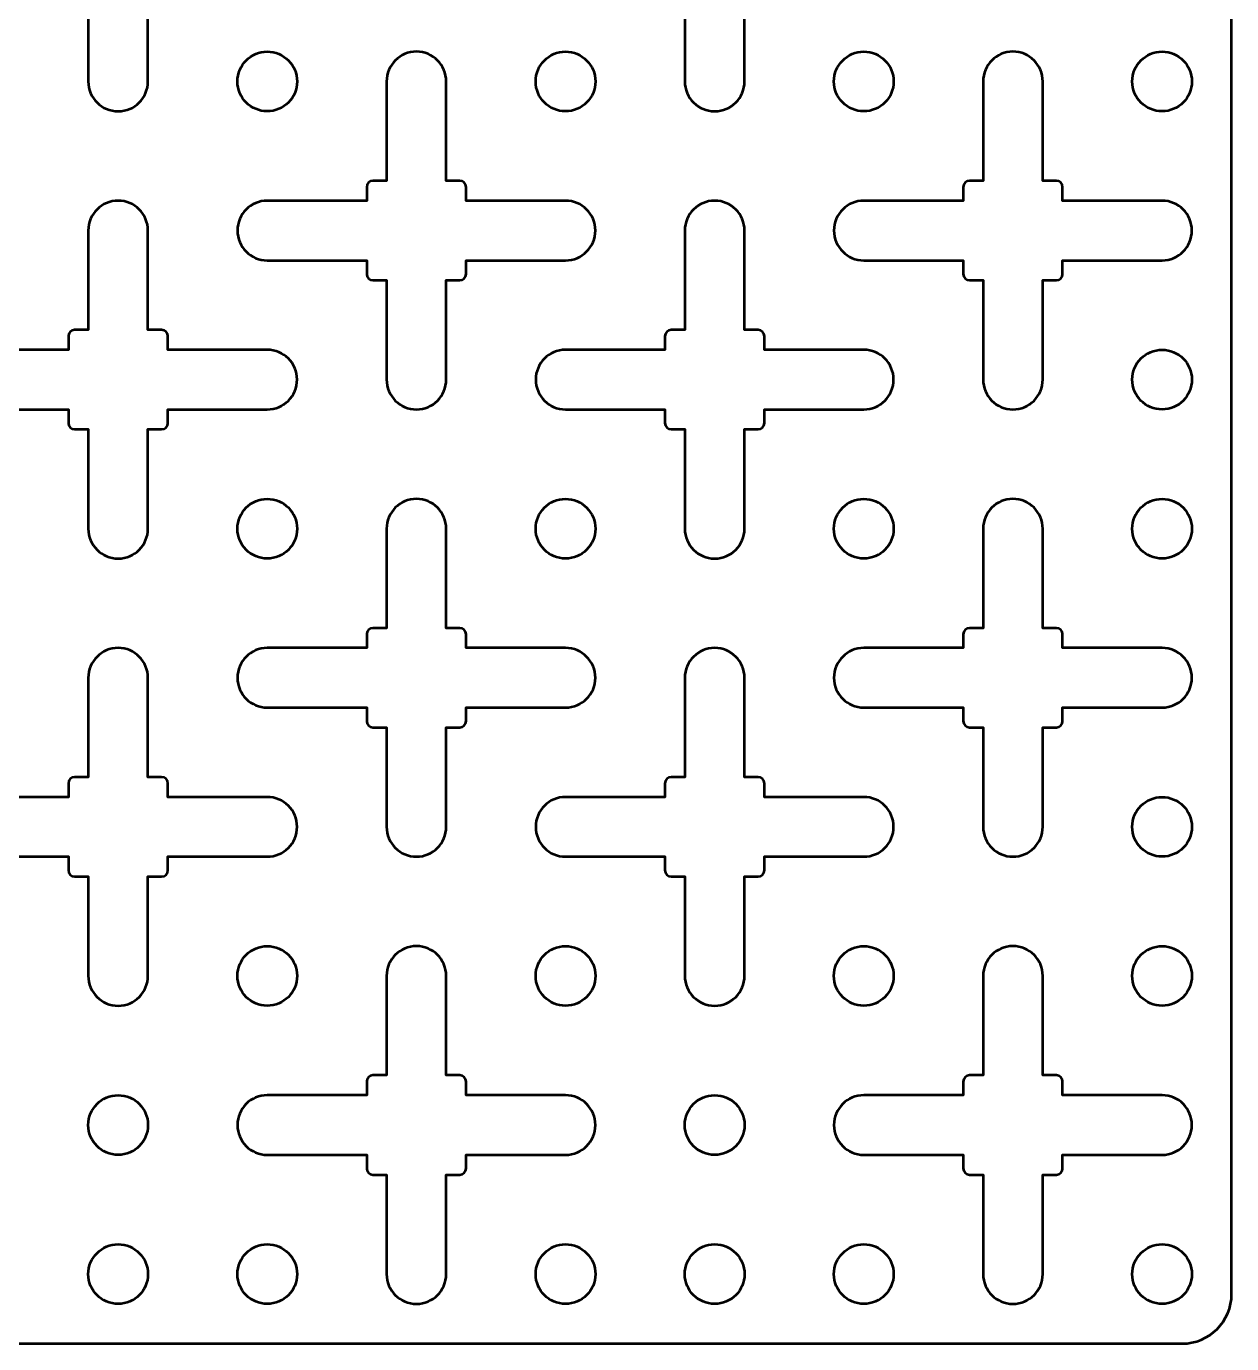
# Model space of a CAD drawing. Header units: centimetres. Extents: x -24.7 to 24.7, y -24.7 to 24.7.
# Drawn here: x 12.58 to 24.7, y -24.7 to -11.45 of the extents above; entities that cross this region are included whole.
import ezdxf

# ---------------------------------------------------------------- set-up
doc = ezdxf.new("R2010")
doc.units = ezdxf.units.CM
doc.header["$MEASUREMENT"] = 0
doc.layers.add('Layer 1', color=7, linetype='Continuous')

msp = doc.modelspace()

# ---------------------------------------------------------------- linework, layer by layer
at = {"layer": 'Layer 1', "lineweight": 53}
for centre in [(15.00001, -12.00001), (18.00001, -12.00001), (21.00001, -12.00001), (24.00001, -12.00001), (24.00001, -15.00001), (15.00001, -16.50001), (18.00001, -16.50001), (21.00001, -16.50001), (24.00001, -16.50001), (24.00001, -19.50001), (15.00001, -21.00001), (18.00001, -21.00001), (21.00001, -21.00001), (24.00001, -21.00001), (13.50001, -22.50001), (19.50001, -22.50001), (13.50001, -24.00001), (15.00001, -24.00001), (18.00001, -24.00001), (19.50001, -24.00001), (21.00001, -24.00001), (24.00001, -24.00001)]:
    msp.add_ellipse(centre, major_axis=(0, 0.30001), ratio=1, dxfattribs=at)
for points, knots in [([(-24.7, -24.2), (-24.7, -24.2), (-24.7, 24.2), (-24.7, 24.2), (-24.7, 24.2), (-24.7, 24.47614), (-24.47614, 24.7), (-24.2, 24.7), (-24.2, 24.7), (-24.2, 24.7), (24.2, 24.7), (24.2, 24.7), (24.2, 24.7), (24.47614, 24.7), (24.7, 24.47614), (24.7, 24.2), (24.7, 24.2), (24.7, 24.2), (24.7, -24.2), (24.7, -24.2), (24.7, -24.2), (24.7, -24.47614), (24.47614, -24.7), (24.2, -24.7), (24.2, -24.7), (24.2, -24.7), (-24.2, -24.7), (-24.2, -24.7), (-24.2, -24.7), (-24.47614, -24.7), (-24.7, -24.47614), (-24.7, -24.2)], [0, 0, 0, 0, 0.11111111, 0.11111111, 0.11111111, 0.11111111, 0.22222222, 0.22222222, 0.22222222, 0.22222222, 0.33333333, 0.33333333, 0.33333333, 0.33333333, 0.44444444, 0.44444444, 0.44444444, 0.44444444, 0.55555556, 0.55555556, 0.55555556, 0.55555556, 0.66666667, 0.66666667, 0.66666667, 0.66666667, 0.77777778, 0.77777778, 0.77777778, 0.77777778, 1, 1, 1, 1]), ([(13.2, -12), (13.2, -12), (13.2, -10.99998), (13.2, -10.99998), (13.2, -10.99998), (13.2, -10.99998), (13.0625, -10.99998), (13.0625, -10.99998), (13.0625, -10.99998), (13.02798, -10.99998), (13, -10.97199), (13, -10.93748), (13, -10.93748), (13, -10.93748), (13, -10.8), (13, -10.8), (13, -10.8), (13, -10.8), (12, -10.8), (12, -10.8), (12, -10.8), (11.83431, -10.8), (11.7, -10.66569), (11.7, -10.5), (11.7, -10.5), (11.7, -10.33431), (11.83431, -10.2), (12, -10.2), (12, -10.2), (12, -10.2), (13, -10.2), (13, -10.2), (13, -10.2), (13, -10.2), (13, -10.06252), (13, -10.06252), (13, -10.06252), (13, -10.02801), (13.02798, -10.00002), (13.0625, -10.00002), (13.0625, -10.00002), (13.0625, -10.00002), (13.2, -10.00002), (13.2, -10.00002), (13.2, -10.00002), (13.2, -10.00002), (13.2, -9), (13.2, -9), (13.2, -9), (13.2, -8.83431), (13.33431, -8.7), (13.5, -8.7), (13.5, -8.7), (13.66569, -8.7), (13.8, -8.83431), (13.8, -9), (13.8, -9), (13.8, -9), (13.8, -10.00002), (13.8, -10.00002), (13.8, -10.00002), (13.8, -10.00002), (13.9375, -10.00002), (13.9375, -10.00002), (13.9375, -10.00002), (13.97202, -10.00002), (14, -10.02801), (14, -10.06252), (14, -10.06252), (14, -10.06252), (14, -10.2), (14, -10.2), (14, -10.2), (14, -10.2), (15, -10.2), (15, -10.2), (15, -10.2), (15.16569, -10.2), (15.3, -10.33431), (15.3, -10.5), (15.3, -10.5), (15.3, -10.66569), (15.16569, -10.8), (15, -10.8), (15, -10.8), (15, -10.8), (14, -10.8), (14, -10.8), (14, -10.8), (14, -10.8), (14, -10.93748), (14, -10.93748), (14, -10.93748), (14, -10.97199), (13.97202, -10.99998), (13.9375, -10.99998), (13.9375, -10.99998), (13.9375, -10.99998), (13.8, -10.99998), (13.8, -10.99998), (13.8, -10.99998), (13.8, -10.99998), (13.8, -12), (13.8, -12), (13.8, -12), (13.8, -12.16569), (13.66569, -12.3), (13.5, -12.3), (13.5, -12.3), (13.33431, -12.3), (13.2, -12.16569), (13.2, -12)], [0, 0, 0, 0, 0.03448276, 0.03448276, 0.03448276, 0.03448276, 0.06896552, 0.06896552, 0.06896552, 0.06896552, 0.10344828, 0.10344828, 0.10344828, 0.10344828, 0.13793103, 0.13793103, 0.13793103, 0.13793103, 0.17241379, 0.17241379, 0.17241379, 0.17241379, 0.20689655, 0.20689655, 0.20689655, 0.20689655, 0.24137931, 0.24137931, 0.24137931, 0.24137931, 0.27586207, 0.27586207, 0.27586207, 0.27586207, 0.31034483, 0.31034483, 0.31034483, 0.31034483, 0.34482759, 0.34482759, 0.34482759, 0.34482759, 0.37931034, 0.37931034, 0.37931034, 0.37931034, 0.4137931, 0.4137931, 0.4137931, 0.4137931, 0.44827586, 0.44827586, 0.44827586, 0.44827586, 0.48275862, 0.48275862, 0.48275862, 0.48275862, 0.51724138, 0.51724138, 0.51724138, 0.51724138, 0.55172414, 0.55172414, 0.55172414, 0.55172414, 0.5862069, 0.5862069, 0.5862069, 0.5862069, 0.62068966, 0.62068966, 0.62068966, 0.62068966, 0.65517241, 0.65517241, 0.65517241, 0.65517241, 0.68965517, 0.68965517, 0.68965517, 0.68965517, 0.72413793, 0.72413793, 0.72413793, 0.72413793, 0.75862069, 0.75862069, 0.75862069, 0.75862069, 0.79310345, 0.79310345, 0.79310345, 0.79310345, 0.82758621, 0.82758621, 0.82758621, 0.82758621, 0.86206897, 0.86206897, 0.86206897, 0.86206897, 0.89655172, 0.89655172, 0.89655172, 0.89655172, 0.93103448, 0.93103448, 0.93103448, 0.93103448, 1, 1, 1, 1]), ([(19.2, -12), (19.2, -12), (19.2, -10.99998), (19.2, -10.99998), (19.2, -10.99998), (19.2, -10.99998), (19.0625, -10.99998), (19.0625, -10.99998), (19.0625, -10.99998), (19.02798, -10.99998), (19, -10.97199), (19, -10.93748), (19, -10.93748), (19, -10.93748), (19, -10.8), (19, -10.8), (19, -10.8), (19, -10.8), (18, -10.8), (18, -10.8), (18, -10.8), (17.83431, -10.8), (17.7, -10.66569), (17.7, -10.5), (17.7, -10.5), (17.7, -10.33431), (17.83431, -10.2), (18, -10.2), (18, -10.2), (18, -10.2), (19, -10.2), (19, -10.2), (19, -10.2), (19, -10.2), (19, -10.06252), (19, -10.06252), (19, -10.06252), (19, -10.02801), (19.02798, -10.00002), (19.0625, -10.00002), (19.0625, -10.00002), (19.0625, -10.00002), (19.2, -10.00002), (19.2, -10.00002), (19.2, -10.00002), (19.2, -10.00002), (19.2, -9), (19.2, -9), (19.2, -9), (19.2, -8.83431), (19.33431, -8.7), (19.5, -8.7), (19.5, -8.7), (19.66569, -8.7), (19.8, -8.83431), (19.8, -9), (19.8, -9), (19.8, -9), (19.8, -10.00002), (19.8, -10.00002), (19.8, -10.00002), (19.8, -10.00002), (19.9375, -10.00002), (19.9375, -10.00002), (19.9375, -10.00002), (19.97202, -10.00002), (20, -10.02801), (20, -10.06252), (20, -10.06252), (20, -10.06252), (20, -10.2), (20, -10.2), (20, -10.2), (20, -10.2), (21, -10.2), (21, -10.2), (21, -10.2), (21.16569, -10.2), (21.3, -10.33431), (21.3, -10.5), (21.3, -10.5), (21.3, -10.66569), (21.16569, -10.8), (21, -10.8), (21, -10.8), (21, -10.8), (20, -10.8), (20, -10.8), (20, -10.8), (20, -10.8), (20, -10.93748), (20, -10.93748), (20, -10.93748), (20, -10.97199), (19.97202, -10.99998), (19.9375, -10.99998), (19.9375, -10.99998), (19.9375, -10.99998), (19.8, -10.99998), (19.8, -10.99998), (19.8, -10.99998), (19.8, -10.99998), (19.8, -12), (19.8, -12), (19.8, -12), (19.8, -12.16569), (19.66569, -12.3), (19.5, -12.3), (19.5, -12.3), (19.33431, -12.3), (19.2, -12.16569), (19.2, -12)], [0, 0, 0, 0, 0.03448276, 0.03448276, 0.03448276, 0.03448276, 0.06896552, 0.06896552, 0.06896552, 0.06896552, 0.10344828, 0.10344828, 0.10344828, 0.10344828, 0.13793103, 0.13793103, 0.13793103, 0.13793103, 0.17241379, 0.17241379, 0.17241379, 0.17241379, 0.20689655, 0.20689655, 0.20689655, 0.20689655, 0.24137931, 0.24137931, 0.24137931, 0.24137931, 0.27586207, 0.27586207, 0.27586207, 0.27586207, 0.31034483, 0.31034483, 0.31034483, 0.31034483, 0.34482759, 0.34482759, 0.34482759, 0.34482759, 0.37931034, 0.37931034, 0.37931034, 0.37931034, 0.4137931, 0.4137931, 0.4137931, 0.4137931, 0.44827586, 0.44827586, 0.44827586, 0.44827586, 0.48275862, 0.48275862, 0.48275862, 0.48275862, 0.51724138, 0.51724138, 0.51724138, 0.51724138, 0.55172414, 0.55172414, 0.55172414, 0.55172414, 0.5862069, 0.5862069, 0.5862069, 0.5862069, 0.62068966, 0.62068966, 0.62068966, 0.62068966, 0.65517241, 0.65517241, 0.65517241, 0.65517241, 0.68965517, 0.68965517, 0.68965517, 0.68965517, 0.72413793, 0.72413793, 0.72413793, 0.72413793, 0.75862069, 0.75862069, 0.75862069, 0.75862069, 0.79310345, 0.79310345, 0.79310345, 0.79310345, 0.82758621, 0.82758621, 0.82758621, 0.82758621, 0.86206897, 0.86206897, 0.86206897, 0.86206897, 0.89655172, 0.89655172, 0.89655172, 0.89655172, 0.93103448, 0.93103448, 0.93103448, 0.93103448, 1, 1, 1, 1]), ([(16.2, -15), (16.2, -15), (16.2, -13.99998), (16.2, -13.99998), (16.2, -13.99998), (16.2, -13.99998), (16.0625, -13.99998), (16.0625, -13.99998), (16.0625, -13.99998), (16.02798, -13.99998), (16, -13.97199), (16, -13.93748), (16, -13.93748), (16, -13.93748), (16, -13.8), (16, -13.8), (16, -13.8), (16, -13.8), (15, -13.8), (15, -13.8), (15, -13.8), (14.83431, -13.8), (14.7, -13.66569), (14.7, -13.5), (14.7, -13.5), (14.7, -13.33431), (14.83431, -13.2), (15, -13.2), (15, -13.2), (15, -13.2), (16, -13.2), (16, -13.2), (16, -13.2), (16, -13.2), (16, -13.06252), (16, -13.06252), (16, -13.06252), (16, -13.02801), (16.02798, -13.00002), (16.0625, -13.00002), (16.0625, -13.00002), (16.0625, -13.00002), (16.2, -13.00002), (16.2, -13.00002), (16.2, -13.00002), (16.2, -13.00002), (16.2, -12), (16.2, -12), (16.2, -12), (16.2, -11.83431), (16.33431, -11.7), (16.5, -11.7), (16.5, -11.7), (16.66569, -11.7), (16.8, -11.83431), (16.8, -12), (16.8, -12), (16.8, -12), (16.8, -13.00002), (16.8, -13.00002), (16.8, -13.00002), (16.8, -13.00002), (16.9375, -13.00002), (16.9375, -13.00002), (16.9375, -13.00002), (16.97202, -13.00002), (17, -13.02801), (17, -13.06252), (17, -13.06252), (17, -13.06252), (17, -13.2), (17, -13.2), (17, -13.2), (17, -13.2), (18, -13.2), (18, -13.2), (18, -13.2), (18.16569, -13.2), (18.3, -13.33431), (18.3, -13.5), (18.3, -13.5), (18.3, -13.66569), (18.16569, -13.8), (18, -13.8), (18, -13.8), (18, -13.8), (17, -13.8), (17, -13.8), (17, -13.8), (17, -13.8), (17, -13.93748), (17, -13.93748), (17, -13.93748), (17, -13.97199), (16.97202, -13.99998), (16.9375, -13.99998), (16.9375, -13.99998), (16.9375, -13.99998), (16.8, -13.99998), (16.8, -13.99998), (16.8, -13.99998), (16.8, -13.99998), (16.8, -15), (16.8, -15), (16.8, -15), (16.8, -15.16569), (16.66569, -15.3), (16.5, -15.3), (16.5, -15.3), (16.33431, -15.3), (16.2, -15.16569), (16.2, -15)], [0, 0, 0, 0, 0.03448276, 0.03448276, 0.03448276, 0.03448276, 0.06896552, 0.06896552, 0.06896552, 0.06896552, 0.10344828, 0.10344828, 0.10344828, 0.10344828, 0.13793103, 0.13793103, 0.13793103, 0.13793103, 0.17241379, 0.17241379, 0.17241379, 0.17241379, 0.20689655, 0.20689655, 0.20689655, 0.20689655, 0.24137931, 0.24137931, 0.24137931, 0.24137931, 0.27586207, 0.27586207, 0.27586207, 0.27586207, 0.31034483, 0.31034483, 0.31034483, 0.31034483, 0.34482759, 0.34482759, 0.34482759, 0.34482759, 0.37931034, 0.37931034, 0.37931034, 0.37931034, 0.4137931, 0.4137931, 0.4137931, 0.4137931, 0.44827586, 0.44827586, 0.44827586, 0.44827586, 0.48275862, 0.48275862, 0.48275862, 0.48275862, 0.51724138, 0.51724138, 0.51724138, 0.51724138, 0.55172414, 0.55172414, 0.55172414, 0.55172414, 0.5862069, 0.5862069, 0.5862069, 0.5862069, 0.62068966, 0.62068966, 0.62068966, 0.62068966, 0.65517241, 0.65517241, 0.65517241, 0.65517241, 0.68965517, 0.68965517, 0.68965517, 0.68965517, 0.72413793, 0.72413793, 0.72413793, 0.72413793, 0.75862069, 0.75862069, 0.75862069, 0.75862069, 0.79310345, 0.79310345, 0.79310345, 0.79310345, 0.82758621, 0.82758621, 0.82758621, 0.82758621, 0.86206897, 0.86206897, 0.86206897, 0.86206897, 0.89655172, 0.89655172, 0.89655172, 0.89655172, 0.93103448, 0.93103448, 0.93103448, 0.93103448, 1, 1, 1, 1]), ([(22.2, -15), (22.2, -15), (22.2, -13.99998), (22.2, -13.99998), (22.2, -13.99998), (22.2, -13.99998), (22.0625, -13.99998), (22.0625, -13.99998), (22.0625, -13.99998), (22.02798, -13.99998), (22, -13.97199), (22, -13.93748), (22, -13.93748), (22, -13.93748), (22, -13.8), (22, -13.8), (22, -13.8), (22, -13.8), (21, -13.8), (21, -13.8), (21, -13.8), (20.83431, -13.8), (20.7, -13.66569), (20.7, -13.5), (20.7, -13.5), (20.7, -13.33431), (20.83431, -13.2), (21, -13.2), (21, -13.2), (21, -13.2), (22, -13.2), (22, -13.2), (22, -13.2), (22, -13.2), (22, -13.06252), (22, -13.06252), (22, -13.06252), (22, -13.02801), (22.02798, -13.00002), (22.0625, -13.00002), (22.0625, -13.00002), (22.0625, -13.00002), (22.2, -13.00002), (22.2, -13.00002), (22.2, -13.00002), (22.2, -13.00002), (22.2, -12), (22.2, -12), (22.2, -12), (22.2, -11.83431), (22.33431, -11.7), (22.5, -11.7), (22.5, -11.7), (22.66569, -11.7), (22.8, -11.83431), (22.8, -12), (22.8, -12), (22.8, -12), (22.8, -13.00002), (22.8, -13.00002), (22.8, -13.00002), (22.8, -13.00002), (22.9375, -13.00002), (22.9375, -13.00002), (22.9375, -13.00002), (22.97202, -13.00002), (23, -13.02801), (23, -13.06252), (23, -13.06252), (23, -13.06252), (23, -13.2), (23, -13.2), (23, -13.2), (23, -13.2), (24, -13.2), (24, -13.2), (24, -13.2), (24.16569, -13.2), (24.3, -13.33431), (24.3, -13.5), (24.3, -13.5), (24.3, -13.66569), (24.16569, -13.8), (24, -13.8), (24, -13.8), (24, -13.8), (23, -13.8), (23, -13.8), (23, -13.8), (23, -13.8), (23, -13.93748), (23, -13.93748), (23, -13.93748), (23, -13.97199), (22.97202, -13.99998), (22.9375, -13.99998), (22.9375, -13.99998), (22.9375, -13.99998), (22.8, -13.99998), (22.8, -13.99998), (22.8, -13.99998), (22.8, -13.99998), (22.8, -15), (22.8, -15), (22.8, -15), (22.8, -15.16569), (22.66569, -15.3), (22.5, -15.3), (22.5, -15.3), (22.33431, -15.3), (22.2, -15.16569), (22.2, -15)], [0, 0, 0, 0, 0.03448276, 0.03448276, 0.03448276, 0.03448276, 0.06896552, 0.06896552, 0.06896552, 0.06896552, 0.10344828, 0.10344828, 0.10344828, 0.10344828, 0.13793103, 0.13793103, 0.13793103, 0.13793103, 0.17241379, 0.17241379, 0.17241379, 0.17241379, 0.20689655, 0.20689655, 0.20689655, 0.20689655, 0.24137931, 0.24137931, 0.24137931, 0.24137931, 0.27586207, 0.27586207, 0.27586207, 0.27586207, 0.31034483, 0.31034483, 0.31034483, 0.31034483, 0.34482759, 0.34482759, 0.34482759, 0.34482759, 0.37931034, 0.37931034, 0.37931034, 0.37931034, 0.4137931, 0.4137931, 0.4137931, 0.4137931, 0.44827586, 0.44827586, 0.44827586, 0.44827586, 0.48275862, 0.48275862, 0.48275862, 0.48275862, 0.51724138, 0.51724138, 0.51724138, 0.51724138, 0.55172414, 0.55172414, 0.55172414, 0.55172414, 0.5862069, 0.5862069, 0.5862069, 0.5862069, 0.62068966, 0.62068966, 0.62068966, 0.62068966, 0.65517241, 0.65517241, 0.65517241, 0.65517241, 0.68965517, 0.68965517, 0.68965517, 0.68965517, 0.72413793, 0.72413793, 0.72413793, 0.72413793, 0.75862069, 0.75862069, 0.75862069, 0.75862069, 0.79310345, 0.79310345, 0.79310345, 0.79310345, 0.82758621, 0.82758621, 0.82758621, 0.82758621, 0.86206897, 0.86206897, 0.86206897, 0.86206897, 0.89655172, 0.89655172, 0.89655172, 0.89655172, 0.93103448, 0.93103448, 0.93103448, 0.93103448, 1, 1, 1, 1]), ([(13.2, -16.5), (13.2, -16.5), (13.2, -15.49998), (13.2, -15.49998), (13.2, -15.49998), (13.2, -15.49998), (13.0625, -15.49998), (13.0625, -15.49998), (13.0625, -15.49998), (13.02798, -15.49998), (13, -15.47199), (13, -15.43748), (13, -15.43748), (13, -15.43748), (13, -15.3), (13, -15.3), (13, -15.3), (13, -15.3), (12, -15.3), (12, -15.3), (12, -15.3), (11.83431, -15.3), (11.7, -15.16569), (11.7, -15), (11.7, -15), (11.7, -14.83431), (11.83431, -14.7), (12, -14.7), (12, -14.7), (12, -14.7), (13, -14.7), (13, -14.7), (13, -14.7), (13, -14.7), (13, -14.56252), (13, -14.56252), (13, -14.56252), (13, -14.52801), (13.02798, -14.50002), (13.0625, -14.50002), (13.0625, -14.50002), (13.0625, -14.50002), (13.2, -14.50002), (13.2, -14.50002), (13.2, -14.50002), (13.2, -14.50002), (13.2, -13.5), (13.2, -13.5), (13.2, -13.5), (13.2, -13.33431), (13.33431, -13.2), (13.5, -13.2), (13.5, -13.2), (13.66569, -13.2), (13.8, -13.33431), (13.8, -13.5), (13.8, -13.5), (13.8, -13.5), (13.8, -14.50002), (13.8, -14.50002), (13.8, -14.50002), (13.8, -14.50002), (13.9375, -14.50002), (13.9375, -14.50002), (13.9375, -14.50002), (13.97202, -14.50002), (14, -14.52801), (14, -14.56252), (14, -14.56252), (14, -14.56252), (14, -14.7), (14, -14.7), (14, -14.7), (14, -14.7), (15, -14.7), (15, -14.7), (15, -14.7), (15.16569, -14.7), (15.3, -14.83431), (15.3, -15), (15.3, -15), (15.3, -15.16569), (15.16569, -15.3), (15, -15.3), (15, -15.3), (15, -15.3), (14, -15.3), (14, -15.3), (14, -15.3), (14, -15.3), (14, -15.43748), (14, -15.43748), (14, -15.43748), (14, -15.47199), (13.97202, -15.49998), (13.9375, -15.49998), (13.9375, -15.49998), (13.9375, -15.49998), (13.8, -15.49998), (13.8, -15.49998), (13.8, -15.49998), (13.8, -15.49998), (13.8, -16.5), (13.8, -16.5), (13.8, -16.5), (13.8, -16.66569), (13.66569, -16.8), (13.5, -16.8), (13.5, -16.8), (13.33431, -16.8), (13.2, -16.66569), (13.2, -16.5)], [0, 0, 0, 0, 0.03448276, 0.03448276, 0.03448276, 0.03448276, 0.06896552, 0.06896552, 0.06896552, 0.06896552, 0.10344828, 0.10344828, 0.10344828, 0.10344828, 0.13793103, 0.13793103, 0.13793103, 0.13793103, 0.17241379, 0.17241379, 0.17241379, 0.17241379, 0.20689655, 0.20689655, 0.20689655, 0.20689655, 0.24137931, 0.24137931, 0.24137931, 0.24137931, 0.27586207, 0.27586207, 0.27586207, 0.27586207, 0.31034483, 0.31034483, 0.31034483, 0.31034483, 0.34482759, 0.34482759, 0.34482759, 0.34482759, 0.37931034, 0.37931034, 0.37931034, 0.37931034, 0.4137931, 0.4137931, 0.4137931, 0.4137931, 0.44827586, 0.44827586, 0.44827586, 0.44827586, 0.48275862, 0.48275862, 0.48275862, 0.48275862, 0.51724138, 0.51724138, 0.51724138, 0.51724138, 0.55172414, 0.55172414, 0.55172414, 0.55172414, 0.5862069, 0.5862069, 0.5862069, 0.5862069, 0.62068966, 0.62068966, 0.62068966, 0.62068966, 0.65517241, 0.65517241, 0.65517241, 0.65517241, 0.68965517, 0.68965517, 0.68965517, 0.68965517, 0.72413793, 0.72413793, 0.72413793, 0.72413793, 0.75862069, 0.75862069, 0.75862069, 0.75862069, 0.79310345, 0.79310345, 0.79310345, 0.79310345, 0.82758621, 0.82758621, 0.82758621, 0.82758621, 0.86206897, 0.86206897, 0.86206897, 0.86206897, 0.89655172, 0.89655172, 0.89655172, 0.89655172, 0.93103448, 0.93103448, 0.93103448, 0.93103448, 1, 1, 1, 1]), ([(19.2, -16.5), (19.2, -16.5), (19.2, -15.49998), (19.2, -15.49998), (19.2, -15.49998), (19.2, -15.49998), (19.0625, -15.49998), (19.0625, -15.49998), (19.0625, -15.49998), (19.02798, -15.49998), (19, -15.47199), (19, -15.43748), (19, -15.43748), (19, -15.43748), (19, -15.3), (19, -15.3), (19, -15.3), (19, -15.3), (18, -15.3), (18, -15.3), (18, -15.3), (17.83431, -15.3), (17.7, -15.16569), (17.7, -15), (17.7, -15), (17.7, -14.83431), (17.83431, -14.7), (18, -14.7), (18, -14.7), (18, -14.7), (19, -14.7), (19, -14.7), (19, -14.7), (19, -14.7), (19, -14.56252), (19, -14.56252), (19, -14.56252), (19, -14.52801), (19.02798, -14.50002), (19.0625, -14.50002), (19.0625, -14.50002), (19.0625, -14.50002), (19.2, -14.50002), (19.2, -14.50002), (19.2, -14.50002), (19.2, -14.50002), (19.2, -13.5), (19.2, -13.5), (19.2, -13.5), (19.2, -13.33431), (19.33431, -13.2), (19.5, -13.2), (19.5, -13.2), (19.66569, -13.2), (19.8, -13.33431), (19.8, -13.5), (19.8, -13.5), (19.8, -13.5), (19.8, -14.50002), (19.8, -14.50002), (19.8, -14.50002), (19.8, -14.50002), (19.9375, -14.50002), (19.9375, -14.50002), (19.9375, -14.50002), (19.97202, -14.50002), (20, -14.52801), (20, -14.56252), (20, -14.56252), (20, -14.56252), (20, -14.7), (20, -14.7), (20, -14.7), (20, -14.7), (21, -14.7), (21, -14.7), (21, -14.7), (21.16569, -14.7), (21.3, -14.83431), (21.3, -15), (21.3, -15), (21.3, -15.16569), (21.16569, -15.3), (21, -15.3), (21, -15.3), (21, -15.3), (20, -15.3), (20, -15.3), (20, -15.3), (20, -15.3), (20, -15.43748), (20, -15.43748), (20, -15.43748), (20, -15.47199), (19.97202, -15.49998), (19.9375, -15.49998), (19.9375, -15.49998), (19.9375, -15.49998), (19.8, -15.49998), (19.8, -15.49998), (19.8, -15.49998), (19.8, -15.49998), (19.8, -16.5), (19.8, -16.5), (19.8, -16.5), (19.8, -16.66569), (19.66569, -16.8), (19.5, -16.8), (19.5, -16.8), (19.33431, -16.8), (19.2, -16.66569), (19.2, -16.5)], [0, 0, 0, 0, 0.03448276, 0.03448276, 0.03448276, 0.03448276, 0.06896552, 0.06896552, 0.06896552, 0.06896552, 0.10344828, 0.10344828, 0.10344828, 0.10344828, 0.13793103, 0.13793103, 0.13793103, 0.13793103, 0.17241379, 0.17241379, 0.17241379, 0.17241379, 0.20689655, 0.20689655, 0.20689655, 0.20689655, 0.24137931, 0.24137931, 0.24137931, 0.24137931, 0.27586207, 0.27586207, 0.27586207, 0.27586207, 0.31034483, 0.31034483, 0.31034483, 0.31034483, 0.34482759, 0.34482759, 0.34482759, 0.34482759, 0.37931034, 0.37931034, 0.37931034, 0.37931034, 0.4137931, 0.4137931, 0.4137931, 0.4137931, 0.44827586, 0.44827586, 0.44827586, 0.44827586, 0.48275862, 0.48275862, 0.48275862, 0.48275862, 0.51724138, 0.51724138, 0.51724138, 0.51724138, 0.55172414, 0.55172414, 0.55172414, 0.55172414, 0.5862069, 0.5862069, 0.5862069, 0.5862069, 0.62068966, 0.62068966, 0.62068966, 0.62068966, 0.65517241, 0.65517241, 0.65517241, 0.65517241, 0.68965517, 0.68965517, 0.68965517, 0.68965517, 0.72413793, 0.72413793, 0.72413793, 0.72413793, 0.75862069, 0.75862069, 0.75862069, 0.75862069, 0.79310345, 0.79310345, 0.79310345, 0.79310345, 0.82758621, 0.82758621, 0.82758621, 0.82758621, 0.86206897, 0.86206897, 0.86206897, 0.86206897, 0.89655172, 0.89655172, 0.89655172, 0.89655172, 0.93103448, 0.93103448, 0.93103448, 0.93103448, 1, 1, 1, 1]), ([(16.2, -19.5), (16.2, -19.5), (16.2, -18.49998), (16.2, -18.49998), (16.2, -18.49998), (16.2, -18.49998), (16.0625, -18.49998), (16.0625, -18.49998), (16.0625, -18.49998), (16.02798, -18.49998), (16, -18.47199), (16, -18.43748), (16, -18.43748), (16, -18.43748), (16, -18.3), (16, -18.3), (16, -18.3), (16, -18.3), (15, -18.3), (15, -18.3), (15, -18.3), (14.83431, -18.3), (14.7, -18.16569), (14.7, -18), (14.7, -18), (14.7, -17.83431), (14.83431, -17.7), (15, -17.7), (15, -17.7), (15, -17.7), (16, -17.7), (16, -17.7), (16, -17.7), (16, -17.7), (16, -17.56252), (16, -17.56252), (16, -17.56252), (16, -17.52801), (16.02798, -17.50002), (16.0625, -17.50002), (16.0625, -17.50002), (16.0625, -17.50002), (16.2, -17.50002), (16.2, -17.50002), (16.2, -17.50002), (16.2, -17.50002), (16.2, -16.5), (16.2, -16.5), (16.2, -16.5), (16.2, -16.33431), (16.33431, -16.2), (16.5, -16.2), (16.5, -16.2), (16.66569, -16.2), (16.8, -16.33431), (16.8, -16.5), (16.8, -16.5), (16.8, -16.5), (16.8, -17.50002), (16.8, -17.50002), (16.8, -17.50002), (16.8, -17.50002), (16.9375, -17.50002), (16.9375, -17.50002), (16.9375, -17.50002), (16.97202, -17.50002), (17, -17.52801), (17, -17.56252), (17, -17.56252), (17, -17.56252), (17, -17.7), (17, -17.7), (17, -17.7), (17, -17.7), (18, -17.7), (18, -17.7), (18, -17.7), (18.16569, -17.7), (18.3, -17.83431), (18.3, -18), (18.3, -18), (18.3, -18.16569), (18.16569, -18.3), (18, -18.3), (18, -18.3), (18, -18.3), (17, -18.3), (17, -18.3), (17, -18.3), (17, -18.3), (17, -18.43748), (17, -18.43748), (17, -18.43748), (17, -18.47199), (16.97202, -18.49998), (16.9375, -18.49998), (16.9375, -18.49998), (16.9375, -18.49998), (16.8, -18.49998), (16.8, -18.49998), (16.8, -18.49998), (16.8, -18.49998), (16.8, -19.5), (16.8, -19.5), (16.8, -19.5), (16.8, -19.66569), (16.66569, -19.8), (16.5, -19.8), (16.5, -19.8), (16.33431, -19.8), (16.2, -19.66569), (16.2, -19.5)], [0, 0, 0, 0, 0.03448276, 0.03448276, 0.03448276, 0.03448276, 0.06896552, 0.06896552, 0.06896552, 0.06896552, 0.10344828, 0.10344828, 0.10344828, 0.10344828, 0.13793103, 0.13793103, 0.13793103, 0.13793103, 0.17241379, 0.17241379, 0.17241379, 0.17241379, 0.20689655, 0.20689655, 0.20689655, 0.20689655, 0.24137931, 0.24137931, 0.24137931, 0.24137931, 0.27586207, 0.27586207, 0.27586207, 0.27586207, 0.31034483, 0.31034483, 0.31034483, 0.31034483, 0.34482759, 0.34482759, 0.34482759, 0.34482759, 0.37931034, 0.37931034, 0.37931034, 0.37931034, 0.4137931, 0.4137931, 0.4137931, 0.4137931, 0.44827586, 0.44827586, 0.44827586, 0.44827586, 0.48275862, 0.48275862, 0.48275862, 0.48275862, 0.51724138, 0.51724138, 0.51724138, 0.51724138, 0.55172414, 0.55172414, 0.55172414, 0.55172414, 0.5862069, 0.5862069, 0.5862069, 0.5862069, 0.62068966, 0.62068966, 0.62068966, 0.62068966, 0.65517241, 0.65517241, 0.65517241, 0.65517241, 0.68965517, 0.68965517, 0.68965517, 0.68965517, 0.72413793, 0.72413793, 0.72413793, 0.72413793, 0.75862069, 0.75862069, 0.75862069, 0.75862069, 0.79310345, 0.79310345, 0.79310345, 0.79310345, 0.82758621, 0.82758621, 0.82758621, 0.82758621, 0.86206897, 0.86206897, 0.86206897, 0.86206897, 0.89655172, 0.89655172, 0.89655172, 0.89655172, 0.93103448, 0.93103448, 0.93103448, 0.93103448, 1, 1, 1, 1]), ([(22.2, -19.5), (22.2, -19.5), (22.2, -18.49998), (22.2, -18.49998), (22.2, -18.49998), (22.2, -18.49998), (22.0625, -18.49998), (22.0625, -18.49998), (22.0625, -18.49998), (22.02798, -18.49998), (22, -18.47199), (22, -18.43748), (22, -18.43748), (22, -18.43748), (22, -18.3), (22, -18.3), (22, -18.3), (22, -18.3), (21, -18.3), (21, -18.3), (21, -18.3), (20.83431, -18.3), (20.7, -18.16569), (20.7, -18), (20.7, -18), (20.7, -17.83431), (20.83431, -17.7), (21, -17.7), (21, -17.7), (21, -17.7), (22, -17.7), (22, -17.7), (22, -17.7), (22, -17.7), (22, -17.56252), (22, -17.56252), (22, -17.56252), (22, -17.52801), (22.02798, -17.50002), (22.0625, -17.50002), (22.0625, -17.50002), (22.0625, -17.50002), (22.2, -17.50002), (22.2, -17.50002), (22.2, -17.50002), (22.2, -17.50002), (22.2, -16.5), (22.2, -16.5), (22.2, -16.5), (22.2, -16.33431), (22.33431, -16.2), (22.5, -16.2), (22.5, -16.2), (22.66569, -16.2), (22.8, -16.33431), (22.8, -16.5), (22.8, -16.5), (22.8, -16.5), (22.8, -17.50002), (22.8, -17.50002), (22.8, -17.50002), (22.8, -17.50002), (22.9375, -17.50002), (22.9375, -17.50002), (22.9375, -17.50002), (22.97202, -17.50002), (23, -17.52801), (23, -17.56252), (23, -17.56252), (23, -17.56252), (23, -17.7), (23, -17.7), (23, -17.7), (23, -17.7), (24, -17.7), (24, -17.7), (24, -17.7), (24.16569, -17.7), (24.3, -17.83431), (24.3, -18), (24.3, -18), (24.3, -18.16569), (24.16569, -18.3), (24, -18.3), (24, -18.3), (24, -18.3), (23, -18.3), (23, -18.3), (23, -18.3), (23, -18.3), (23, -18.43748), (23, -18.43748), (23, -18.43748), (23, -18.47199), (22.97202, -18.49998), (22.9375, -18.49998), (22.9375, -18.49998), (22.9375, -18.49998), (22.8, -18.49998), (22.8, -18.49998), (22.8, -18.49998), (22.8, -18.49998), (22.8, -19.5), (22.8, -19.5), (22.8, -19.5), (22.8, -19.66569), (22.66569, -19.8), (22.5, -19.8), (22.5, -19.8), (22.33431, -19.8), (22.2, -19.66569), (22.2, -19.5)], [0, 0, 0, 0, 0.03448276, 0.03448276, 0.03448276, 0.03448276, 0.06896552, 0.06896552, 0.06896552, 0.06896552, 0.10344828, 0.10344828, 0.10344828, 0.10344828, 0.13793103, 0.13793103, 0.13793103, 0.13793103, 0.17241379, 0.17241379, 0.17241379, 0.17241379, 0.20689655, 0.20689655, 0.20689655, 0.20689655, 0.24137931, 0.24137931, 0.24137931, 0.24137931, 0.27586207, 0.27586207, 0.27586207, 0.27586207, 0.31034483, 0.31034483, 0.31034483, 0.31034483, 0.34482759, 0.34482759, 0.34482759, 0.34482759, 0.37931034, 0.37931034, 0.37931034, 0.37931034, 0.4137931, 0.4137931, 0.4137931, 0.4137931, 0.44827586, 0.44827586, 0.44827586, 0.44827586, 0.48275862, 0.48275862, 0.48275862, 0.48275862, 0.51724138, 0.51724138, 0.51724138, 0.51724138, 0.55172414, 0.55172414, 0.55172414, 0.55172414, 0.5862069, 0.5862069, 0.5862069, 0.5862069, 0.62068966, 0.62068966, 0.62068966, 0.62068966, 0.65517241, 0.65517241, 0.65517241, 0.65517241, 0.68965517, 0.68965517, 0.68965517, 0.68965517, 0.72413793, 0.72413793, 0.72413793, 0.72413793, 0.75862069, 0.75862069, 0.75862069, 0.75862069, 0.79310345, 0.79310345, 0.79310345, 0.79310345, 0.82758621, 0.82758621, 0.82758621, 0.82758621, 0.86206897, 0.86206897, 0.86206897, 0.86206897, 0.89655172, 0.89655172, 0.89655172, 0.89655172, 0.93103448, 0.93103448, 0.93103448, 0.93103448, 1, 1, 1, 1]), ([(13.2, -21), (13.2, -21), (13.2, -19.99998), (13.2, -19.99998), (13.2, -19.99998), (13.2, -19.99998), (13.0625, -19.99998), (13.0625, -19.99998), (13.0625, -19.99998), (13.02798, -19.99998), (13, -19.97199), (13, -19.93748), (13, -19.93748), (13, -19.93748), (13, -19.8), (13, -19.8), (13, -19.8), (13, -19.8), (12, -19.8), (12, -19.8), (12, -19.8), (11.83431, -19.8), (11.7, -19.66569), (11.7, -19.5), (11.7, -19.5), (11.7, -19.33431), (11.83431, -19.2), (12, -19.2), (12, -19.2), (12, -19.2), (13, -19.2), (13, -19.2), (13, -19.2), (13, -19.2), (13, -19.06252), (13, -19.06252), (13, -19.06252), (13, -19.02801), (13.02798, -19.00002), (13.0625, -19.00002), (13.0625, -19.00002), (13.0625, -19.00002), (13.2, -19.00002), (13.2, -19.00002), (13.2, -19.00002), (13.2, -19.00002), (13.2, -18), (13.2, -18), (13.2, -18), (13.2, -17.83431), (13.33431, -17.7), (13.5, -17.7), (13.5, -17.7), (13.66569, -17.7), (13.8, -17.83431), (13.8, -18), (13.8, -18), (13.8, -18), (13.8, -19.00002), (13.8, -19.00002), (13.8, -19.00002), (13.8, -19.00002), (13.9375, -19.00002), (13.9375, -19.00002), (13.9375, -19.00002), (13.97202, -19.00002), (14, -19.02801), (14, -19.06252), (14, -19.06252), (14, -19.06252), (14, -19.2), (14, -19.2), (14, -19.2), (14, -19.2), (15, -19.2), (15, -19.2), (15, -19.2), (15.16569, -19.2), (15.3, -19.33431), (15.3, -19.5), (15.3, -19.5), (15.3, -19.66569), (15.16569, -19.8), (15, -19.8), (15, -19.8), (15, -19.8), (14, -19.8), (14, -19.8), (14, -19.8), (14, -19.8), (14, -19.93748), (14, -19.93748), (14, -19.93748), (14, -19.97199), (13.97202, -19.99998), (13.9375, -19.99998), (13.9375, -19.99998), (13.9375, -19.99998), (13.8, -19.99998), (13.8, -19.99998), (13.8, -19.99998), (13.8, -19.99998), (13.8, -21), (13.8, -21), (13.8, -21), (13.8, -21.16569), (13.66569, -21.3), (13.5, -21.3), (13.5, -21.3), (13.33431, -21.3), (13.2, -21.16569), (13.2, -21)], [0, 0, 0, 0, 0.03448276, 0.03448276, 0.03448276, 0.03448276, 0.06896552, 0.06896552, 0.06896552, 0.06896552, 0.10344828, 0.10344828, 0.10344828, 0.10344828, 0.13793103, 0.13793103, 0.13793103, 0.13793103, 0.17241379, 0.17241379, 0.17241379, 0.17241379, 0.20689655, 0.20689655, 0.20689655, 0.20689655, 0.24137931, 0.24137931, 0.24137931, 0.24137931, 0.27586207, 0.27586207, 0.27586207, 0.27586207, 0.31034483, 0.31034483, 0.31034483, 0.31034483, 0.34482759, 0.34482759, 0.34482759, 0.34482759, 0.37931034, 0.37931034, 0.37931034, 0.37931034, 0.4137931, 0.4137931, 0.4137931, 0.4137931, 0.44827586, 0.44827586, 0.44827586, 0.44827586, 0.48275862, 0.48275862, 0.48275862, 0.48275862, 0.51724138, 0.51724138, 0.51724138, 0.51724138, 0.55172414, 0.55172414, 0.55172414, 0.55172414, 0.5862069, 0.5862069, 0.5862069, 0.5862069, 0.62068966, 0.62068966, 0.62068966, 0.62068966, 0.65517241, 0.65517241, 0.65517241, 0.65517241, 0.68965517, 0.68965517, 0.68965517, 0.68965517, 0.72413793, 0.72413793, 0.72413793, 0.72413793, 0.75862069, 0.75862069, 0.75862069, 0.75862069, 0.79310345, 0.79310345, 0.79310345, 0.79310345, 0.82758621, 0.82758621, 0.82758621, 0.82758621, 0.86206897, 0.86206897, 0.86206897, 0.86206897, 0.89655172, 0.89655172, 0.89655172, 0.89655172, 0.93103448, 0.93103448, 0.93103448, 0.93103448, 1, 1, 1, 1]), ([(19.2, -21), (19.2, -21), (19.2, -19.99998), (19.2, -19.99998), (19.2, -19.99998), (19.2, -19.99998), (19.0625, -19.99998), (19.0625, -19.99998), (19.0625, -19.99998), (19.02798, -19.99998), (19, -19.97199), (19, -19.93748), (19, -19.93748), (19, -19.93748), (19, -19.8), (19, -19.8), (19, -19.8), (19, -19.8), (18, -19.8), (18, -19.8), (18, -19.8), (17.83431, -19.8), (17.7, -19.66569), (17.7, -19.5), (17.7, -19.5), (17.7, -19.33431), (17.83431, -19.2), (18, -19.2), (18, -19.2), (18, -19.2), (19, -19.2), (19, -19.2), (19, -19.2), (19, -19.2), (19, -19.06252), (19, -19.06252), (19, -19.06252), (19, -19.02801), (19.02798, -19.00002), (19.0625, -19.00002), (19.0625, -19.00002), (19.0625, -19.00002), (19.2, -19.00002), (19.2, -19.00002), (19.2, -19.00002), (19.2, -19.00002), (19.2, -18), (19.2, -18), (19.2, -18), (19.2, -17.83431), (19.33431, -17.7), (19.5, -17.7), (19.5, -17.7), (19.66569, -17.7), (19.8, -17.83431), (19.8, -18), (19.8, -18), (19.8, -18), (19.8, -19.00002), (19.8, -19.00002), (19.8, -19.00002), (19.8, -19.00002), (19.9375, -19.00002), (19.9375, -19.00002), (19.9375, -19.00002), (19.97202, -19.00002), (20, -19.02801), (20, -19.06252), (20, -19.06252), (20, -19.06252), (20, -19.2), (20, -19.2), (20, -19.2), (20, -19.2), (21, -19.2), (21, -19.2), (21, -19.2), (21.16569, -19.2), (21.3, -19.33431), (21.3, -19.5), (21.3, -19.5), (21.3, -19.66569), (21.16569, -19.8), (21, -19.8), (21, -19.8), (21, -19.8), (20, -19.8), (20, -19.8), (20, -19.8), (20, -19.8), (20, -19.93748), (20, -19.93748), (20, -19.93748), (20, -19.97199), (19.97202, -19.99998), (19.9375, -19.99998), (19.9375, -19.99998), (19.9375, -19.99998), (19.8, -19.99998), (19.8, -19.99998), (19.8, -19.99998), (19.8, -19.99998), (19.8, -21), (19.8, -21), (19.8, -21), (19.8, -21.16569), (19.66569, -21.3), (19.5, -21.3), (19.5, -21.3), (19.33431, -21.3), (19.2, -21.16569), (19.2, -21)], [0, 0, 0, 0, 0.03448276, 0.03448276, 0.03448276, 0.03448276, 0.06896552, 0.06896552, 0.06896552, 0.06896552, 0.10344828, 0.10344828, 0.10344828, 0.10344828, 0.13793103, 0.13793103, 0.13793103, 0.13793103, 0.17241379, 0.17241379, 0.17241379, 0.17241379, 0.20689655, 0.20689655, 0.20689655, 0.20689655, 0.24137931, 0.24137931, 0.24137931, 0.24137931, 0.27586207, 0.27586207, 0.27586207, 0.27586207, 0.31034483, 0.31034483, 0.31034483, 0.31034483, 0.34482759, 0.34482759, 0.34482759, 0.34482759, 0.37931034, 0.37931034, 0.37931034, 0.37931034, 0.4137931, 0.4137931, 0.4137931, 0.4137931, 0.44827586, 0.44827586, 0.44827586, 0.44827586, 0.48275862, 0.48275862, 0.48275862, 0.48275862, 0.51724138, 0.51724138, 0.51724138, 0.51724138, 0.55172414, 0.55172414, 0.55172414, 0.55172414, 0.5862069, 0.5862069, 0.5862069, 0.5862069, 0.62068966, 0.62068966, 0.62068966, 0.62068966, 0.65517241, 0.65517241, 0.65517241, 0.65517241, 0.68965517, 0.68965517, 0.68965517, 0.68965517, 0.72413793, 0.72413793, 0.72413793, 0.72413793, 0.75862069, 0.75862069, 0.75862069, 0.75862069, 0.79310345, 0.79310345, 0.79310345, 0.79310345, 0.82758621, 0.82758621, 0.82758621, 0.82758621, 0.86206897, 0.86206897, 0.86206897, 0.86206897, 0.89655172, 0.89655172, 0.89655172, 0.89655172, 0.93103448, 0.93103448, 0.93103448, 0.93103448, 1, 1, 1, 1]), ([(16.2, -24), (16.2, -24), (16.2, -22.99998), (16.2, -22.99998), (16.2, -22.99998), (16.2, -22.99998), (16.0625, -22.99998), (16.0625, -22.99998), (16.0625, -22.99998), (16.02798, -22.99998), (16, -22.97199), (16, -22.93748), (16, -22.93748), (16, -22.93748), (16, -22.8), (16, -22.8), (16, -22.8), (16, -22.8), (15, -22.8), (15, -22.8), (15, -22.8), (14.83431, -22.8), (14.7, -22.66569), (14.7, -22.5), (14.7, -22.5), (14.7, -22.33431), (14.83431, -22.2), (15, -22.2), (15, -22.2), (15, -22.2), (16, -22.2), (16, -22.2), (16, -22.2), (16, -22.2), (16, -22.06252), (16, -22.06252), (16, -22.06252), (16, -22.02801), (16.02798, -22.00002), (16.0625, -22.00002), (16.0625, -22.00002), (16.0625, -22.00002), (16.2, -22.00002), (16.2, -22.00002), (16.2, -22.00002), (16.2, -22.00002), (16.2, -21), (16.2, -21), (16.2, -21), (16.2, -20.83431), (16.33431, -20.7), (16.5, -20.7), (16.5, -20.7), (16.66569, -20.7), (16.8, -20.83431), (16.8, -21), (16.8, -21), (16.8, -21), (16.8, -22.00002), (16.8, -22.00002), (16.8, -22.00002), (16.8, -22.00002), (16.9375, -22.00002), (16.9375, -22.00002), (16.9375, -22.00002), (16.97202, -22.00002), (17, -22.02801), (17, -22.06252), (17, -22.06252), (17, -22.06252), (17, -22.2), (17, -22.2), (17, -22.2), (17, -22.2), (18, -22.2), (18, -22.2), (18, -22.2), (18.16569, -22.2), (18.3, -22.33431), (18.3, -22.5), (18.3, -22.5), (18.3, -22.66569), (18.16569, -22.8), (18, -22.8), (18, -22.8), (18, -22.8), (17, -22.8), (17, -22.8), (17, -22.8), (17, -22.8), (17, -22.93748), (17, -22.93748), (17, -22.93748), (17, -22.97199), (16.97202, -22.99998), (16.9375, -22.99998), (16.9375, -22.99998), (16.9375, -22.99998), (16.8, -22.99998), (16.8, -22.99998), (16.8, -22.99998), (16.8, -22.99998), (16.8, -24), (16.8, -24), (16.8, -24), (16.8, -24.16569), (16.66569, -24.3), (16.5, -24.3), (16.5, -24.3), (16.33431, -24.3), (16.2, -24.16569), (16.2, -24)], [0, 0, 0, 0, 0.03448276, 0.03448276, 0.03448276, 0.03448276, 0.06896552, 0.06896552, 0.06896552, 0.06896552, 0.10344828, 0.10344828, 0.10344828, 0.10344828, 0.13793103, 0.13793103, 0.13793103, 0.13793103, 0.17241379, 0.17241379, 0.17241379, 0.17241379, 0.20689655, 0.20689655, 0.20689655, 0.20689655, 0.24137931, 0.24137931, 0.24137931, 0.24137931, 0.27586207, 0.27586207, 0.27586207, 0.27586207, 0.31034483, 0.31034483, 0.31034483, 0.31034483, 0.34482759, 0.34482759, 0.34482759, 0.34482759, 0.37931034, 0.37931034, 0.37931034, 0.37931034, 0.4137931, 0.4137931, 0.4137931, 0.4137931, 0.44827586, 0.44827586, 0.44827586, 0.44827586, 0.48275862, 0.48275862, 0.48275862, 0.48275862, 0.51724138, 0.51724138, 0.51724138, 0.51724138, 0.55172414, 0.55172414, 0.55172414, 0.55172414, 0.5862069, 0.5862069, 0.5862069, 0.5862069, 0.62068966, 0.62068966, 0.62068966, 0.62068966, 0.65517241, 0.65517241, 0.65517241, 0.65517241, 0.68965517, 0.68965517, 0.68965517, 0.68965517, 0.72413793, 0.72413793, 0.72413793, 0.72413793, 0.75862069, 0.75862069, 0.75862069, 0.75862069, 0.79310345, 0.79310345, 0.79310345, 0.79310345, 0.82758621, 0.82758621, 0.82758621, 0.82758621, 0.86206897, 0.86206897, 0.86206897, 0.86206897, 0.89655172, 0.89655172, 0.89655172, 0.89655172, 0.93103448, 0.93103448, 0.93103448, 0.93103448, 1, 1, 1, 1]), ([(22.2, -24), (22.2, -24), (22.2, -22.99998), (22.2, -22.99998), (22.2, -22.99998), (22.2, -22.99998), (22.0625, -22.99998), (22.0625, -22.99998), (22.0625, -22.99998), (22.02798, -22.99998), (22, -22.97199), (22, -22.93748), (22, -22.93748), (22, -22.93748), (22, -22.8), (22, -22.8), (22, -22.8), (22, -22.8), (21, -22.8), (21, -22.8), (21, -22.8), (20.83431, -22.8), (20.7, -22.66569), (20.7, -22.5), (20.7, -22.5), (20.7, -22.33431), (20.83431, -22.2), (21, -22.2), (21, -22.2), (21, -22.2), (22, -22.2), (22, -22.2), (22, -22.2), (22, -22.2), (22, -22.06252), (22, -22.06252), (22, -22.06252), (22, -22.02801), (22.02798, -22.00002), (22.0625, -22.00002), (22.0625, -22.00002), (22.0625, -22.00002), (22.2, -22.00002), (22.2, -22.00002), (22.2, -22.00002), (22.2, -22.00002), (22.2, -21), (22.2, -21), (22.2, -21), (22.2, -20.83431), (22.33431, -20.7), (22.5, -20.7), (22.5, -20.7), (22.66569, -20.7), (22.8, -20.83431), (22.8, -21), (22.8, -21), (22.8, -21), (22.8, -22.00002), (22.8, -22.00002), (22.8, -22.00002), (22.8, -22.00002), (22.9375, -22.00002), (22.9375, -22.00002), (22.9375, -22.00002), (22.97202, -22.00002), (23, -22.02801), (23, -22.06252), (23, -22.06252), (23, -22.06252), (23, -22.2), (23, -22.2), (23, -22.2), (23, -22.2), (24, -22.2), (24, -22.2), (24, -22.2), (24.16569, -22.2), (24.3, -22.33431), (24.3, -22.5), (24.3, -22.5), (24.3, -22.66569), (24.16569, -22.8), (24, -22.8), (24, -22.8), (24, -22.8), (23, -22.8), (23, -22.8), (23, -22.8), (23, -22.8), (23, -22.93748), (23, -22.93748), (23, -22.93748), (23, -22.97199), (22.97202, -22.99998), (22.9375, -22.99998), (22.9375, -22.99998), (22.9375, -22.99998), (22.8, -22.99998), (22.8, -22.99998), (22.8, -22.99998), (22.8, -22.99998), (22.8, -24), (22.8, -24), (22.8, -24), (22.8, -24.16569), (22.66569, -24.3), (22.5, -24.3), (22.5, -24.3), (22.33431, -24.3), (22.2, -24.16569), (22.2, -24)], [0, 0, 0, 0, 0.03448276, 0.03448276, 0.03448276, 0.03448276, 0.06896552, 0.06896552, 0.06896552, 0.06896552, 0.10344828, 0.10344828, 0.10344828, 0.10344828, 0.13793103, 0.13793103, 0.13793103, 0.13793103, 0.17241379, 0.17241379, 0.17241379, 0.17241379, 0.20689655, 0.20689655, 0.20689655, 0.20689655, 0.24137931, 0.24137931, 0.24137931, 0.24137931, 0.27586207, 0.27586207, 0.27586207, 0.27586207, 0.31034483, 0.31034483, 0.31034483, 0.31034483, 0.34482759, 0.34482759, 0.34482759, 0.34482759, 0.37931034, 0.37931034, 0.37931034, 0.37931034, 0.4137931, 0.4137931, 0.4137931, 0.4137931, 0.44827586, 0.44827586, 0.44827586, 0.44827586, 0.48275862, 0.48275862, 0.48275862, 0.48275862, 0.51724138, 0.51724138, 0.51724138, 0.51724138, 0.55172414, 0.55172414, 0.55172414, 0.55172414, 0.5862069, 0.5862069, 0.5862069, 0.5862069, 0.62068966, 0.62068966, 0.62068966, 0.62068966, 0.65517241, 0.65517241, 0.65517241, 0.65517241, 0.68965517, 0.68965517, 0.68965517, 0.68965517, 0.72413793, 0.72413793, 0.72413793, 0.72413793, 0.75862069, 0.75862069, 0.75862069, 0.75862069, 0.79310345, 0.79310345, 0.79310345, 0.79310345, 0.82758621, 0.82758621, 0.82758621, 0.82758621, 0.86206897, 0.86206897, 0.86206897, 0.86206897, 0.89655172, 0.89655172, 0.89655172, 0.89655172, 0.93103448, 0.93103448, 0.93103448, 0.93103448, 1, 1, 1, 1])]:
    msp.add_open_spline(points, degree=3, knots=knots, dxfattribs=at)

doc.saveas('drawing.dxf')
